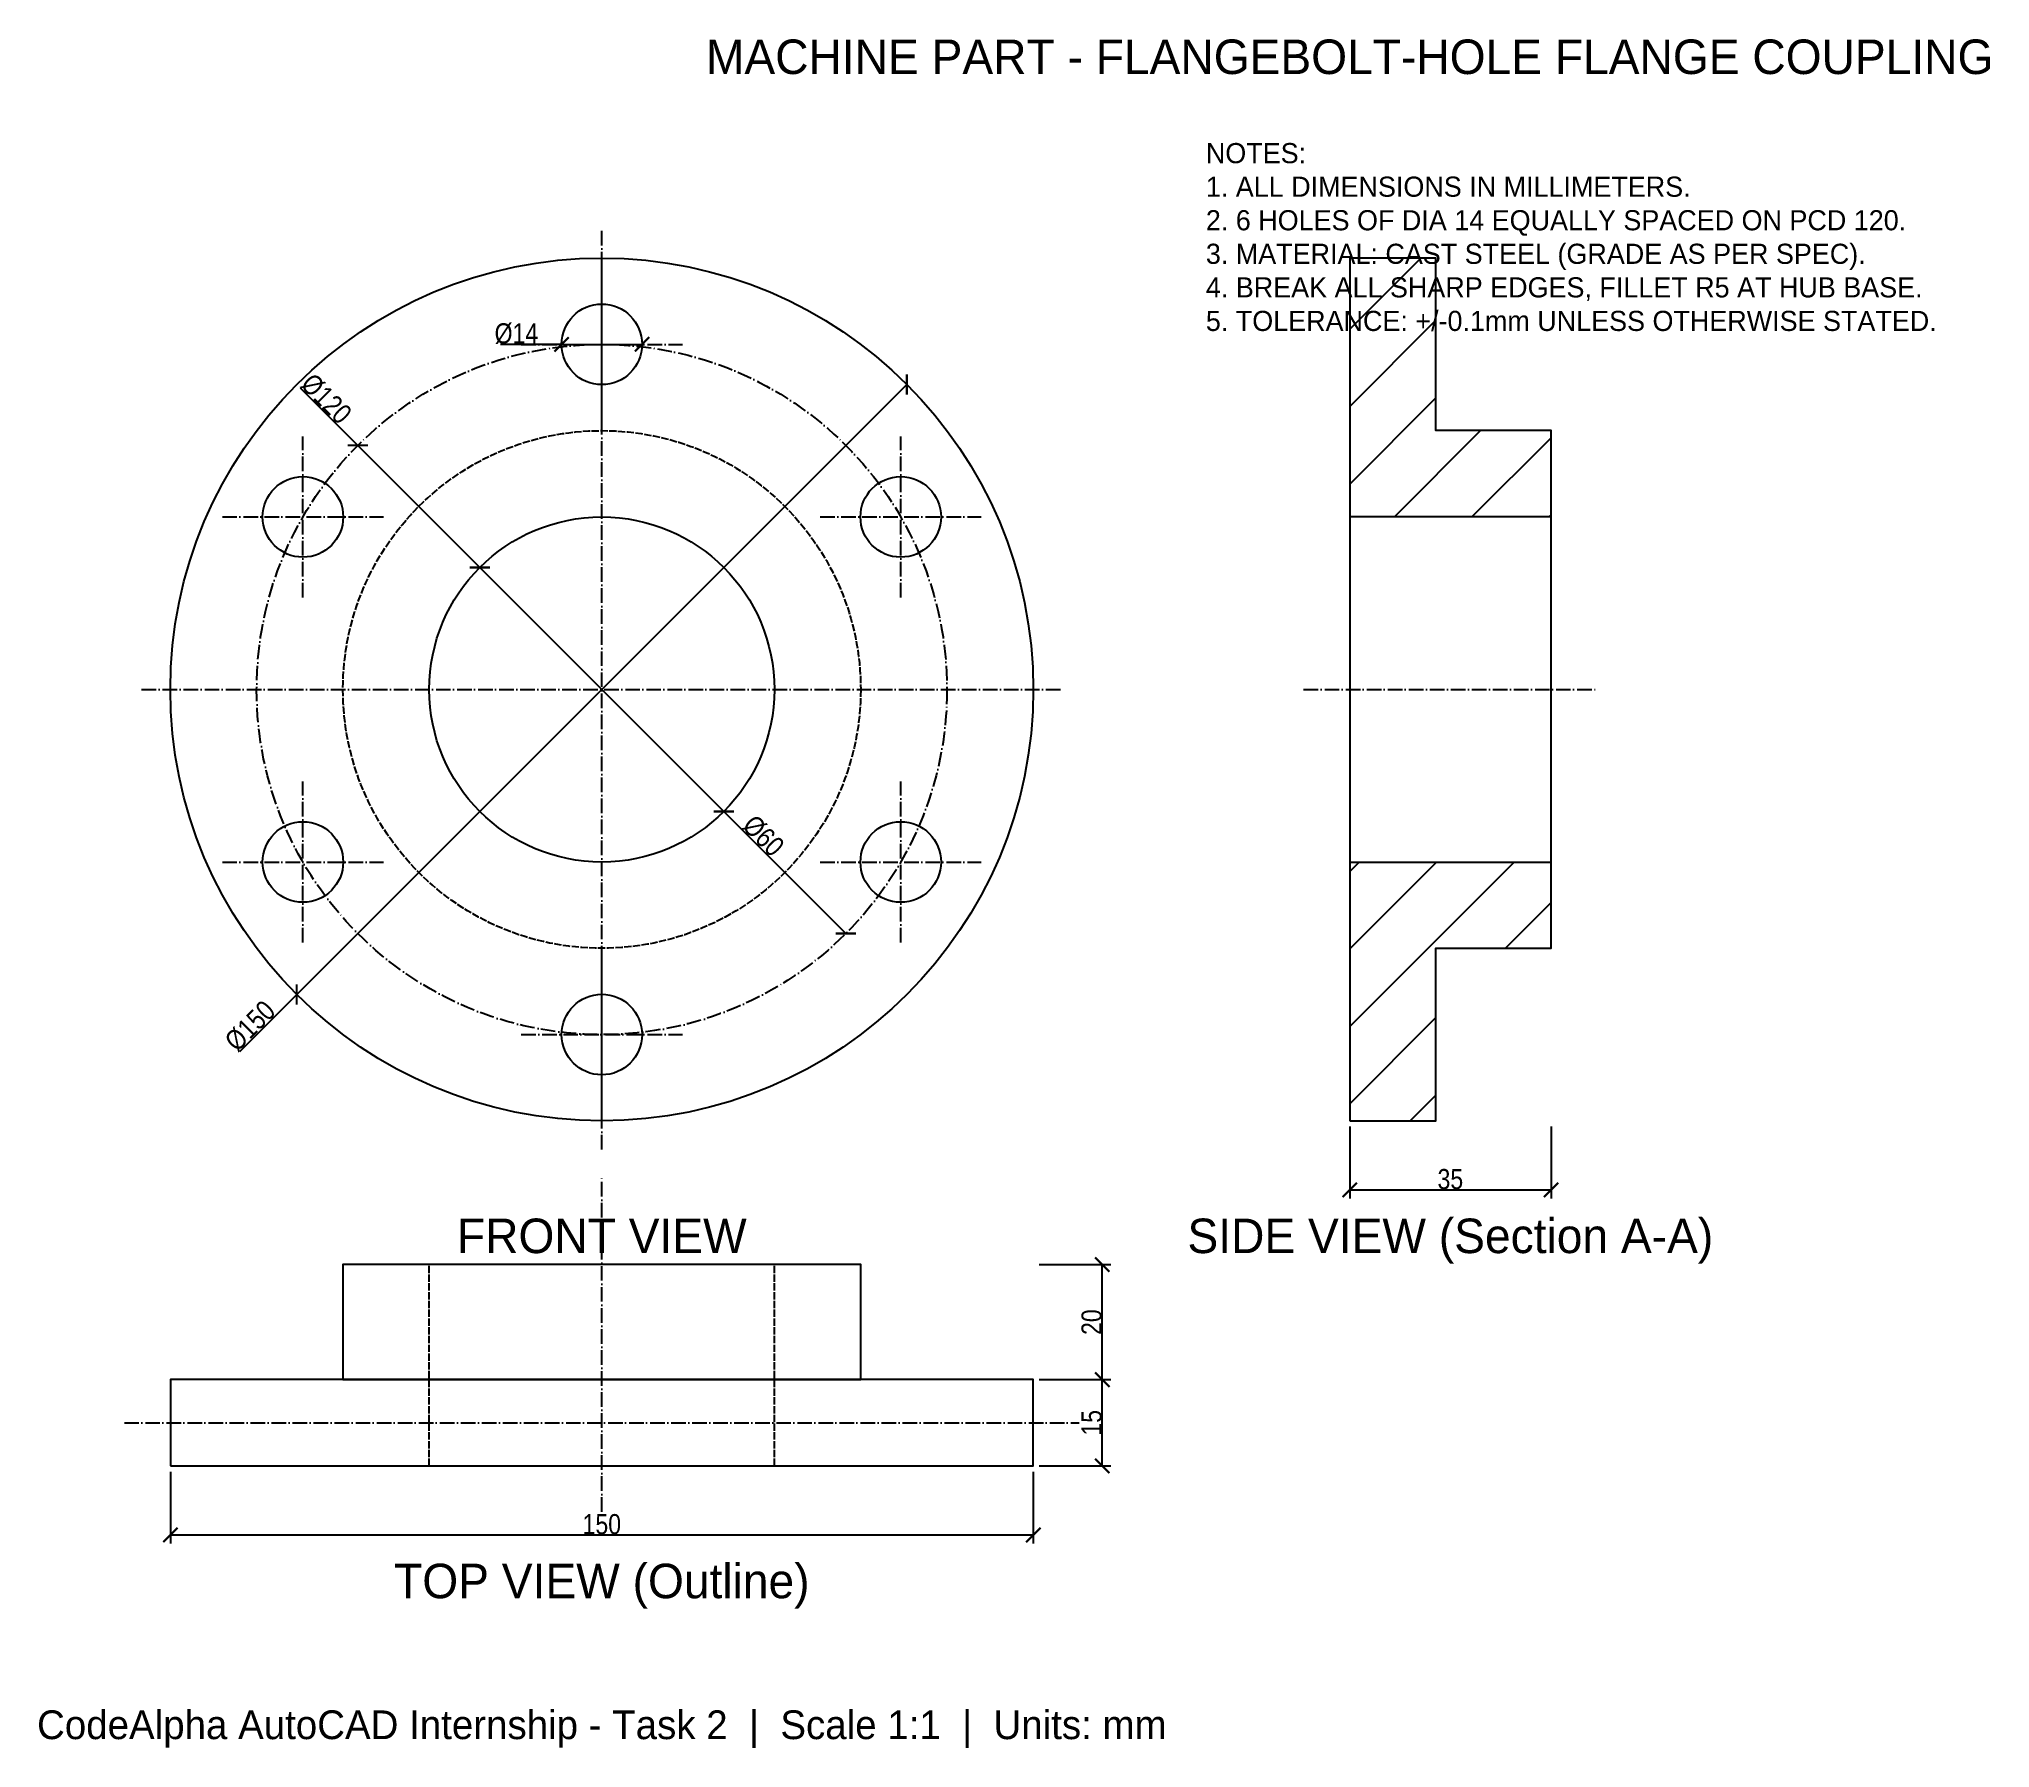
# Model space of a CAD drawing. Header units: millimetres. Extents: x -98 to 241, y -184 to 113.
import ezdxf
from ezdxf.enums import TextEntityAlignment as Align

# ---------------------------------------------------------------- set-up
doc = ezdxf.new("R2010")
doc.units = ezdxf.units.MM
doc.linetypes.add('DASHDOT', pattern=[3.556, 2.54, -0.508, 0, -0.508])
doc.linetypes.add('DASHED', pattern=[1.524, 1.27, -0.254])
for name, color, linetype in [('CENTER', 3, 'DASHDOT'), ('DIMENSIONS', 5, 'Continuous'), ('HATCH', 8, 'Continuous'), ('HIDDEN', 1, 'DASHED'), ('OUTLINE', 7, 'Continuous'), ('TEXT', 2, 'Continuous')]:
    doc.layers.add(name, color=color, linetype=linetype)
doc.styles.add('OpenSansCondensed-Light', font='OpenSansCondensed-Light.ttf')
doc.dimstyles.new('EZDXF', dxfattribs={"dimtxt": 3.5, "dimasz": 2.5, "dimexe": 1.5, "dimexo": 1, "dimgap": 0.1, "dimtad": 1, "dimdec": 0, "dimzin": 12, "dimdsep": 46, "dimtxsty": 'OpenSansCondensed-Light', "dimblk": 'ARCHTICK', "dimcen": 2.5, "dimazin": 3, "dimtfac": 0.5, "dimtmove": 2, "dimatfit": 3})

# ---------------------------------------------------------------- blocks, each defined once
blk = doc.blocks.new('_ARCHTICK')
at = {"color": 0, "linetype": 'BYBLOCK', "const_width": 0.15}
blk.add_lwpolyline([(-0.5, -0.5), (0.5, 0.5)], dxfattribs=at)

msp = doc.modelspace()

# ---------------------------------------------------------------- hatches: boundary and pattern name
at = {"layer": 'HATCH'}
h = msp.add_hatch(dxfattribs=at)
h.set_pattern_fill('ANSI31', scale=3)
h.paths.add_polyline_path([(130, -75), (145, -75), (145, -45), (165, -45), (165, 45), (145, 45), (145, 75), (130, 75), (130, -75)])
h.paths.add_polyline_path([(130, -30), (165, -30), (165, 30), (130, 30), (130, -30)], flags=16)

# ---------------------------------------------------------------- linework, layer by layer
at = {"layer": 'CENTER'}
for p, q in [((0, -80), (0, 80)), ((0, 46), (0, 74)), ((-14, 60), (14, 60)), ((-51.96, 16), (-51.96, 44)), ((51.96, 16), (51.96, 44)), ((-65.96, 30), (-37.96, 30)), ((37.96, 30), (65.96, 30)), ((-80, 0), (80, 0)), ((122, 0), (173, 0)), ((-51.96, -44), (-51.96, -16)), ((51.96, -44), (51.96, -16)), ((-65.96, -30), (-37.96, -30)), ((37.96, -30), (65.96, -30)), ((0, -74), (0, -46)), ((-14, -60), (14, -60)), ((0, -143), (0, -85)), ((-83, -127.5), (83, -127.5))]:
    msp.add_line(p, q, dxfattribs=at)
msp.add_circle((0, 0), 60, dxfattribs=at)
at = {"layer": 'HIDDEN'}
for p, q in [((-30, -135), (-30, -100)), ((30, -135), (30, -100))]:
    msp.add_line(p, q, dxfattribs=at)
msp.add_circle((0, 0), 45, dxfattribs=at)
at = {"layer": 'OUTLINE'}
for points in [[(130, -75), (145, -75), (145, -45), (165, -45), (165, 45), (145, 45), (145, 75), (130, 75), (130, -75)], [(130, -30), (165, -30), (165, 30), (130, 30), (130, -30)], [(-45, -120), (45, -120), (45, -100), (-45, -100), (-45, -120)], [(-75, -135), (75, -135), (75, -120), (-75, -120), (-75, -135)]]:
    msp.add_lwpolyline(points, close=True, dxfattribs=at)
for centre, radius in [((0, 0), 75), ((0, 60), 7), ((-51.96, 30), 7), ((51.96, 30), 7), ((0, 0), 30), ((-51.96, -30), 7), ((51.96, -30), 7), ((0, -60), 7)]:
    msp.add_circle(centre, radius, dxfattribs=at)

# ---------------------------------------------------------------- texts
at = {"layer": 'TEXT'}
for s, height, p in [('MACHINE PART - FLANGEBOLT-HOLE FLANGE COUPLING', 6, (130, 110)), ('FRONT VIEW', 6, (0, -95)), ('SIDE VIEW (Section A-A)', 6, (147.5, -95)), ('TOP VIEW (Outline)', 6, (0, -155)), ('CodeAlpha AutoCAD Internship - Task 2  |  Scale 1:1  |  Units: mm', 5, (0, -180))]:
    msp.add_text(s, height=height, dxfattribs=at).set_placement(p, align=Align.MIDDLE_CENTER)
at = {"layer": 'TEXT', "insert": (105, 95), "char_height": 3.5, "attachment_point": 1}
msp.add_mtext('NOTES:\\P1. ALL DIMENSIONS IN MILLIMETERS.\\P2. 6 HOLES OF DIA 14 EQUALLY SPACED ON PCD 120.\\P3. MATERIAL: CAST STEEL (GRADE AS PER SPEC).\\P4. BREAK ALL SHARP EDGES, FILLET R5 AT HUB BASE.\\P5. TOLERANCE: +/-0.1mm UNLESS OTHERWISE STATED.', dxfattribs=at)

# ---------------------------------------------------------------- dimensions: what is measured, and where the dimension line sits
at = {"layer": 'DIMENSIONS'}
for p1, p2 in [((7, 60), (-7, 60)), ((53.03, 53.03), (-53.03, -53.03)), ((42.43, -42.43), (-42.43, 42.43)), ((-21.21, 21.21), (21.21, -21.21))]:
    msp.add_diameter_dim_2p(p1=p1, p2=p2, dimstyle='EZDXF', dxfattribs=at).render()
for base, p1, p2 in [((130, -87), (130, -75), (165, -75)), ((-75, -147), (-75, -135), (75, -135))]:
    msp.add_linear_dim(base=base, p1=p1, p2=p2, dimstyle='EZDXF', dxfattribs=at).render()
for base, p1, p2 in [((87, -120), (75, -120), (75, -100)), ((87, -135), (75, -135), (75, -120))]:
    msp.add_linear_dim(base=base, p1=p1, p2=p2, angle=90, dimstyle='EZDXF', dxfattribs=at).render()

doc.saveas('drawing.dxf')
